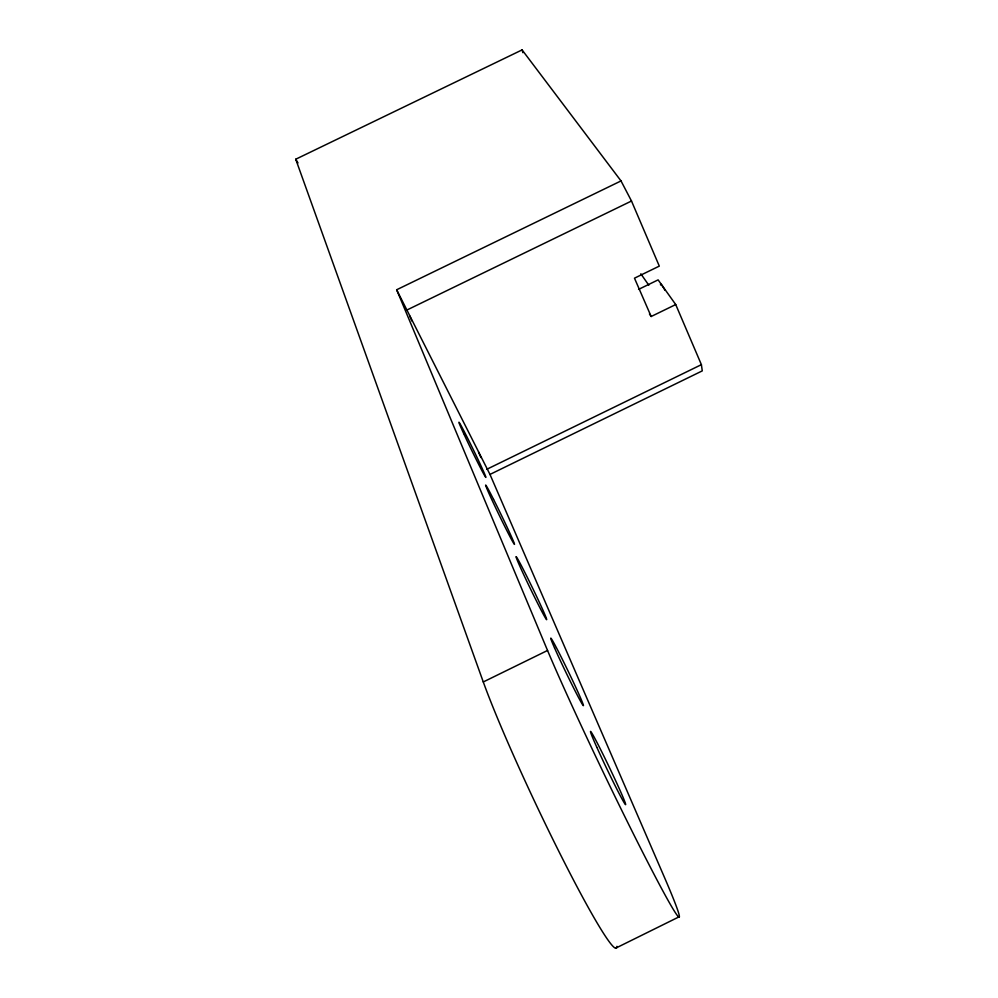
<?xml version="1.0" encoding="UTF-8"?>
<svg xmlns="http://www.w3.org/2000/svg" width="998" height="998" viewBox="0 0 998 998"><rect width="100%" height="100%" fill="white"/><g stroke="black" fill="none" stroke-linecap="round" stroke-linejoin="round"><path stroke-width="1.5" d="M615.828 948.1L679.301 916.725M616.939 946.341A163.173 11.065 64.7 0 1 561.911 857.457A163.173 11.065 64.7 0 1 483.281 681.958L547.54 650.471L396.655 289.769L621.018 180.925L631.497 201.022L659.304 266.117L634.479 278.18L651.17 316.503L675.721 304.552L701.394 364.657L702.268 370.882L489.981 474.424L396.655 289.769M486.837 469.272L701.394 364.657M406.448 310.253L631.497 201.022M638.57 289.383L658.119 279.877L675.721 304.552M483.281 681.958L295.732 159.231L522.079 49.9L621.018 180.925M640.828 273.814L648.812 285.216M649.449 313.958L651.17 316.503M295.732 159.231L297.99 162.923M489.981 474.424L664.244 876.905A163.048 5.801 64.4 0 1 648.413 863.445A163.048 5.801 64.4 0 1 547.54 650.471M478.529 452.019L480.911 457.533M409.766 315.967L411.875 320.982M522.079 49.9L522.877 52.682M660.589 284.954A16.168 1.422 64.1 0 1 664.98 290.281M516.253 556.759L516.128 556.909A35.005 1.11 64.1 0 0 536.862 601.769L539.057 606.11A35.005 1.11 64.1 0 0 546.679 619.409L546.355 618.336A35.005 1.11 64.1 0 0 523.987 570.769L522.016 566.926A35.005 1.11 64.1 0 0 516.253 556.759M493.523 499.324L491.627 495.619A32.809 0.973 64.1 0 0 487.236 489.444L488.421 492.176A32.809 0.973 64.1 0 0 505.712 528.329A32.809 0.973 64.1 0 0 514.207 543.249L513.621 541.727A32.809 0.973 64.1 0 0 493.523 499.324M554.564 647.927L553.054 644.459A37.575 1.26 64.2 0 1 558.493 651.719A37.575 1.26 64.2 0 1 580.898 698.75L582.096 701.631A37.575 1.26 64.2 0 1 575.746 692.163A37.575 1.26 64.2 0 1 554.564 647.927M596.866 747.365A40.644 1.447 64.4 0 0 625.509 804.613A40.644 1.447 64.4 0 0 601.969 752.243A40.644 1.447 64.4 0 0 596.866 747.365M463.721 433.606A30.913 0.873 64 0 0 485.702 477.306A30.913 0.873 64 0 0 467.526 438.01A30.913 0.873 64 0 0 463.721 433.606"/></g></svg>
